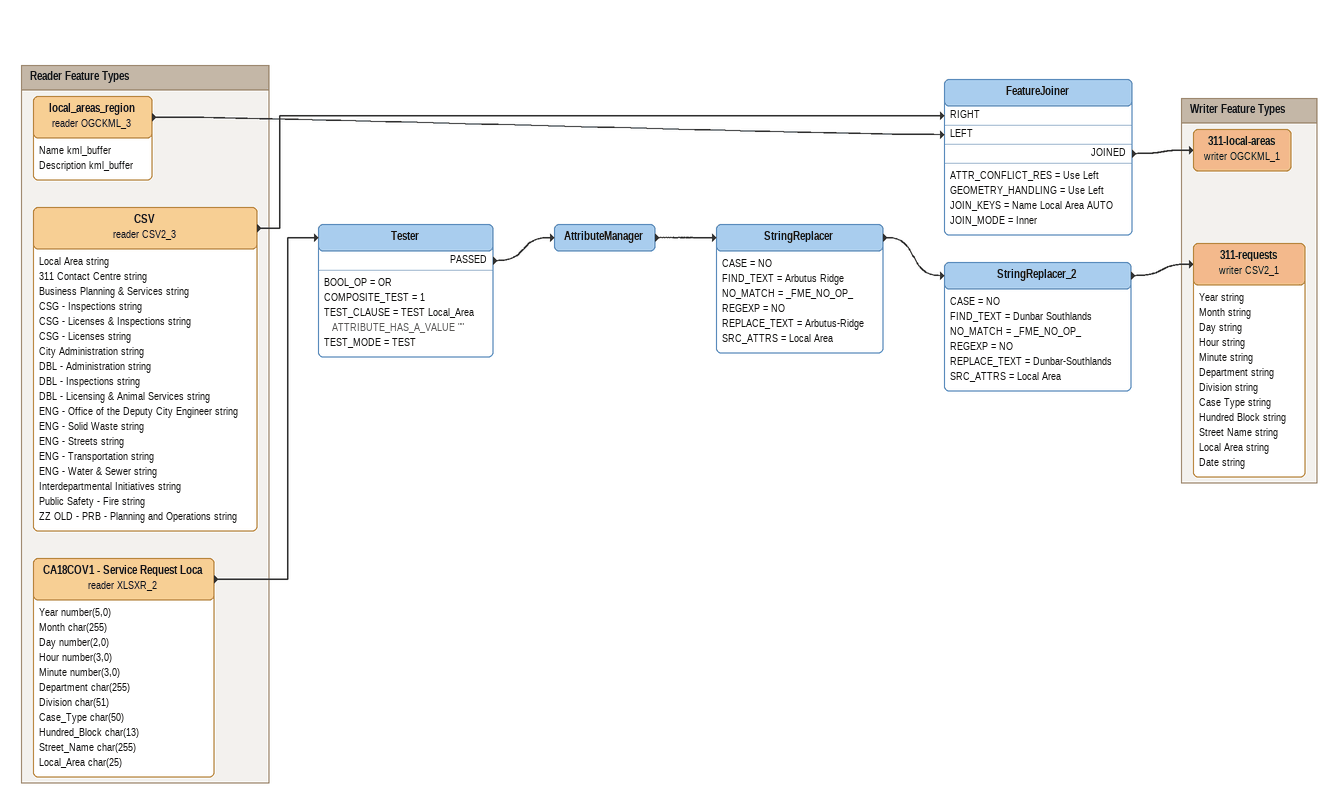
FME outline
FeatureJoiner
    ATTR_CONFLICT_RES = Use Left
    GEOMETRY_HANDLING = Use Left
    JOIN_KEYS = Name Local Area AUTO
    JOIN_MODE = Inner
    JOINED -> 311-local-areas (writer OGCKML_1)
Tester
    BOOL_OP = OR
    COMPOSITE_TEST = 1
    TEST_CLAUSE = TEST Local_Area ATTRIBUTE_HAS_A_VALUE ""
    TEST_MODE = TEST
    PASSED -> AttributeManager
AttributeManager
    -> StringReplacer
StringReplacer
    CASE = NO
    FIND_TEXT = Arbutus Ridge
    NO_MATCH = _FME_NO_OP_
    REGEXP = NO
    REPLACE_TEXT = Arbutus-Ridge
    SRC_ATTRS = Local Area
    -> StringReplacer_2
StringReplacer_2
    CASE = NO
    FIND_TEXT = Dunbar Southlands
    NO_MATCH = _FME_NO_OP_
    REGEXP = NO
    REPLACE_TEXT = Dunbar-Southlands
    SRC_ATTRS = Local Area
    -> 311-requests (writer CSV2_1)

Bookmark: Reader Feature Types
local_areas_region (reader OGCKML_3)
    attributes: Name kml_buffer, Description kml_buffer
    -> FeatureJoiner [LEFT]
CSV (reader CSV2_3)
    attributes: Local Area string, 311 Contact Centre string, Business Planning & Services string, CSG - Inspections string, CSG - Licenses & Inspections string, CSG - Licenses string, City Administration string, DBL - Administration string, DBL - Inspections string, DBL - Licensing & Animal Services string, ENG - Office of the Deputy City Engineer string, ENG - Solid Waste string, ENG - Streets string, ENG - Transportation string, ENG - Water & Sewer string, Interdepartmental Initiatives string, Public Safety - Fire string, ZZ OLD - PRB - Planning and Operations string
    -> FeatureJoiner [RIGHT]
CA18COV1 - Service Request Loca (reader XLSXR_2)
    attributes: Year number(5,0), Month char(255), Day number(2,0), Hour number(3,0), Minute number(3,0), Department char(255), Division char(51), Case_Type char(50), Hundred_Block char(13), Street_Name char(255), Local_Area char(25)
    -> Tester

Bookmark: Writer Feature Types
311-local-areas (writer OGCKML_1)
311-requests (writer CSV2_1)
    attributes: Year string, Month string, Day string, Hour string, Minute string, Department string, Division string, Case Type string, Hundred Block string, Street Name string, Local Area string, Date string
